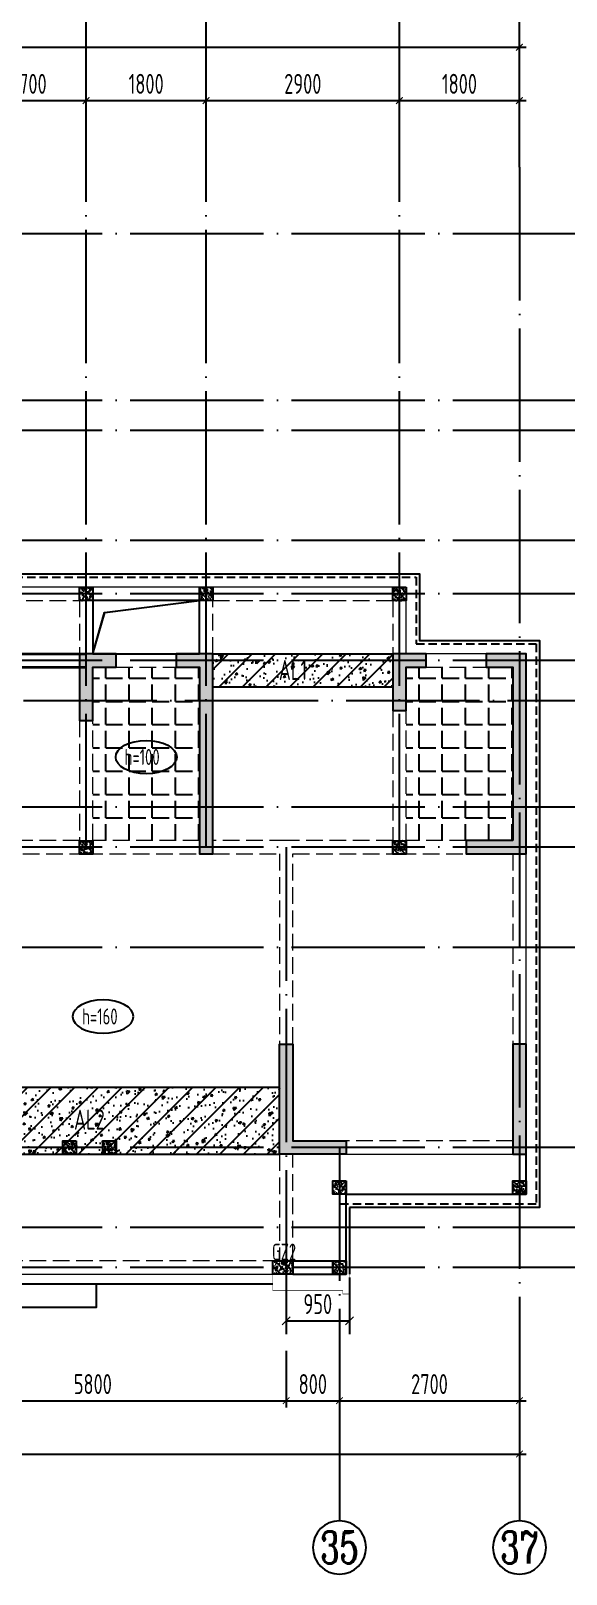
# Model space of a CAD drawing. Extents: x -655480 to 203344, y -294099 to 287156.
# Drawn here: x -149043 to -141014, y 121691 to 144836 of the extents above; entities that cross this region are included whole.
import ezdxf
from ezdxf.enums import TextEntityAlignment as Align

# ---------------------------------------------------------------- set-up
doc = ezdxf.new("R2010")
doc.units = 0
doc.header["$LTSCALE"] = 1000
for name, pattern in [('DASH', [0.35, 0.25, -0.1]), ('DASHED', [0.75, 0.5, -0.25]), ('DOTE', [2.42, 2, -0.2, 0.02, -0.2]), ('HIDDEN', [0.375, 0.25, -0.125])]:
    doc.linetypes.add(name, pattern=pattern)
doc.layers.get('0').update_dxf_attribs({"linetype": 'CONTINUOUS'})
doc.layers.get('DEFPOINTS').update_dxf_attribs({"linetype": 'CONTINUOUS'})
for name, color, linetype in [('A-AXIS', 1, 'CONTINUOUS'), ('A-DOTE', 10, 'DOTE'), ('AXIS_NUM', 7, 'CONTINUOUS'), ('BEAM', 4, 'DASHED'), ('BEAM_CON', 4, 'CONTINUOUS'), ('ROOF', 183, 'CONTINUOUS'), ('S-B板填充', 251, 'CONTINUOUS'), ('S-B板标注', 3, 'CONTINUOUS'), ('S-B板边线', 2, 'CONTINUOUS'), ('S-D洞口', 4, 'CONTINUOUS'), ('S-L主梁线', 4, 'DASH'), ('S-Q墙填充', 252, 'CONTINUOUS'), ('S-Q墙实线', 6, 'CONTINUOUS'), ('S-Q墙标注', 3, 'CONTINUOUS'), ('S-Y一般标注', 3, 'CONTINUOUS'), ('S-板正筋', 2, 'CONTINUOUS'), ('S-构造柱', 212, 'CONTINUOUS'), ('S-构造柱编号', 130, 'CONTINUOUS'), ('TEXT', 2, 'CONTINUOUS'), ('看线', 251, 'CONTINUOUS')]:
    doc.layers.add(name, color=color, linetype=linetype)
doc.layers.add('配箍校核', color=34, linetype='CONTINUOUS', plot=False)
doc.styles.add('TSSD_Axis', font='complex.shx', dxfattribs={"width": 0.7, "bigfont": 'hztxt.shx'})
doc.styles.add('TSSD_DIMENSION', font='Tssdeng.shx', dxfattribs={"width": 0.7, "bigfont": 'tssdchn.shx'})
doc.styles.add('TSSD_REIN', font='tssdeng.shx', dxfattribs={"width": 0.7, "height": 300, "bigfont": 'tssdchn.shx'})
doc.styles.add('结构文字', font='zstxt.shx', dxfattribs={"width": 0.7, "bigfont": 'zshz.shx'})
doc.dimstyles.new('STRUCK', dxfattribs={"dimtxt": 400, "dimasz": 121, "dimexe": 200, "dimexo": 150, "dimgap": 115, "dimtad": 1, "dimdec": 0, "dimdsep": 46, "dimtxsty": '结构文字', "dimblk": 'ARCHTICK', "dimcen": 400, "dimclrd": 3, "dimclre": 3, "dimclrt": 7, "dimadec": 0, "dimazin": 0, "dimtfac": 1, "dimtdec": 0, "dimtix": 1, "dimtmove": 2, "dimatfit": 3, "dimldrblk": '_DIMX', "dimfxl": 1, "dimtolj": 1, "dimtzin": 0, "dimarcsym": 0})
doc.dimstyles.new('TSSD_100_100', dxfattribs={"dimtxt": 300, "dimasz": 100, "dimexe": 100, "dimexo": 250, "dimgap": 100, "dimtad": 1, "dimdec": 0, "dimzin": 0, "dimdsep": 46, "dimtxsty": 'TSSD_DIMENSION', "dimblk": 'ARCHTICK', "dimcen": 0, "dimdle": 100, "dimclrt": 7, "dimadec": 0, "dimazin": 0, "dimtfac": 1, "dimtdec": 0, "dimtix": 1, "dimtmove": 2, "dimatfit": 3, "dimldrblk": 'ARCHTICK', "dimfxl": 1, "dimtolj": 1, "dimtzin": 0, "dimarcsym": 0})

# ---------------------------------------------------------------- blocks, each defined once
blk = doc.blocks.new('_ArchTick')
at = {"color": 0, "linetype": 'ByBlock', "const_width": 0.15}
blk.add_lwpolyline([(-0.5, -0.5), (0.5, 0.5)], dxfattribs=at)
blk = doc.blocks.new('*D94')
at = {"layer": 'DEFPOINTS', "color": 0, "transparency": 16777216}
for p in [(48100, 22100), (46400, 21100), (48100, 21100)]:
    blk.add_point(p, dxfattribs=at)
at = {"layer": 'S-Y一般标注', "color": 0, "lineweight": -2, "transparency": 16777216}
for p, q in [((46300, 22100), (48200, 22100)), ((46400, 21350), (46400, 22200)), ((48100, 21350), (48100, 22200))]:
    blk.add_line(p, q, dxfattribs=at)
at = {"layer": 'S-Y一般标注', "color": 0, "lineweight": -2, "transparency": 16777216, "xscale": 100, "yscale": 100, "zscale": 100, "rotation": 180}
blk.add_blockref('_ArchTick', (46400, 22100), dxfattribs=at)
at = {"layer": 'S-Y一般标注', "color": 0, "lineweight": -2, "transparency": 16777216, "xscale": 100, "yscale": 100, "zscale": 100}
blk.add_blockref('_ArchTick', (48100, 22100), dxfattribs=at)
at = {"layer": 'S-Y一般标注', "color": 7, "transparency": 16777216, "insert": (47250, 22350), "char_height": 300, "attachment_point": 5, "style": 'TSSD_DIMENSION'}
blk.add_mtext('\\A1;1700', dxfattribs=at)
blk = doc.blocks.new('*D95')
at = {"layer": 'DEFPOINTS', "color": 0, "transparency": 16777216}
for p in [(49900, 22100), (48100, 21100), (49900, 21100)]:
    blk.add_point(p, dxfattribs=at)
at = {"layer": 'S-Y一般标注', "color": 0, "lineweight": -2, "transparency": 16777216}
for p, q in [((48000, 22100), (50000, 22100)), ((48100, 21350), (48100, 22200)), ((49900, 21350), (49900, 22200))]:
    blk.add_line(p, q, dxfattribs=at)
at = {"layer": 'S-Y一般标注', "color": 0, "lineweight": -2, "transparency": 16777216, "xscale": 100, "yscale": 100, "zscale": 100, "rotation": 180}
blk.add_blockref('_ArchTick', (48100, 22100), dxfattribs=at)
at = {"layer": 'S-Y一般标注', "color": 0, "lineweight": -2, "transparency": 16777216, "xscale": 100, "yscale": 100, "zscale": 100}
blk.add_blockref('_ArchTick', (49900, 22100), dxfattribs=at)
at = {"layer": 'S-Y一般标注', "color": 7, "transparency": 16777216, "insert": (49000, 22350), "char_height": 300, "attachment_point": 5, "style": 'TSSD_DIMENSION'}
blk.add_mtext('\\A1;1800', dxfattribs=at)
blk = doc.blocks.new('*D96')
at = {"layer": 'DEFPOINTS', "color": 0, "transparency": 16777216}
for p in [(52800, 22100), (49900, 21100), (52800, 21100)]:
    blk.add_point(p, dxfattribs=at)
at = {"layer": 'S-Y一般标注', "color": 0, "lineweight": -2, "transparency": 16777216}
for p, q in [((49800, 22100), (52900, 22100)), ((49900, 21350), (49900, 22200)), ((52800, 21350), (52800, 22200))]:
    blk.add_line(p, q, dxfattribs=at)
at = {"layer": 'S-Y一般标注', "color": 0, "lineweight": -2, "transparency": 16777216, "xscale": 100, "yscale": 100, "zscale": 100, "rotation": 180}
blk.add_blockref('_ArchTick', (49900, 22100), dxfattribs=at)
at = {"layer": 'S-Y一般标注', "color": 0, "lineweight": -2, "transparency": 16777216, "xscale": 100, "yscale": 100, "zscale": 100}
blk.add_blockref('_ArchTick', (52800, 22100), dxfattribs=at)
at = {"layer": 'S-Y一般标注', "color": 7, "transparency": 16777216, "insert": (51350, 22350), "char_height": 300, "attachment_point": 5, "style": 'TSSD_DIMENSION'}
blk.add_mtext('\\A1;2900', dxfattribs=at)
blk = doc.blocks.new('*D97')
at = {"layer": 'DEFPOINTS', "color": 0, "transparency": 16777216}
for p in [(54600, 22100), (52800, 21100), (54600, 21100)]:
    blk.add_point(p, dxfattribs=at)
at = {"layer": 'S-Y一般标注', "color": 0, "lineweight": -2, "transparency": 16777216}
for p, q in [((52700, 22100), (54700, 22100)), ((52800, 21350), (52800, 22200)), ((54600, 21350), (54600, 22200))]:
    blk.add_line(p, q, dxfattribs=at)
at = {"layer": 'S-Y一般标注', "color": 0, "lineweight": -2, "transparency": 16777216, "xscale": 100, "yscale": 100, "zscale": 100, "rotation": 180}
blk.add_blockref('_ArchTick', (52800, 22100), dxfattribs=at)
at = {"layer": 'S-Y一般标注', "color": 0, "lineweight": -2, "transparency": 16777216, "xscale": 100, "yscale": 100, "zscale": 100}
blk.add_blockref('_ArchTick', (54600, 22100), dxfattribs=at)
at = {"layer": 'S-Y一般标注', "color": 7, "transparency": 16777216, "insert": (53700, 22350), "char_height": 300, "attachment_point": 5, "style": 'TSSD_DIMENSION'}
blk.add_mtext('\\A1;1800', dxfattribs=at)
blk = doc.blocks.new('*D98')
at = {"layer": 'DEFPOINTS', "color": 0, "transparency": 16777216}
for p in [(54600, 22900), (4600, 21100), (54600, 21100)]:
    blk.add_point(p, dxfattribs=at)
at = {"layer": 'S-Y一般标注', "color": 0, "lineweight": -2, "transparency": 16777216}
for p, q in [((4600, 21350), (4600, 23000)), ((54600, 21350), (54600, 23000)), ((4500, 22900), (54700, 22900))]:
    blk.add_line(p, q, dxfattribs=at)
at = {"layer": 'S-Y一般标注', "color": 0, "lineweight": -2, "transparency": 16777216, "xscale": 100, "yscale": 100, "zscale": 100, "rotation": 180}
blk.add_blockref('_ArchTick', (4600, 22900), dxfattribs=at)
at = {"layer": 'S-Y一般标注', "color": 0, "lineweight": -2, "transparency": 16777216, "xscale": 100, "yscale": 100, "zscale": 100}
blk.add_blockref('_ArchTick', (54600, 22900), dxfattribs=at)
at = {"layer": 'S-Y一般标注', "color": 7, "transparency": 16777216, "insert": (29600, 23150), "char_height": 300, "attachment_point": 5, "style": 'TSSD_DIMENSION'}
blk.add_mtext('\\A1;50000', dxfattribs=at)
blk = doc.blocks.new('*D124')
at = {"layer": 'DEFPOINTS', "color": 0, "transparency": 16777216}
for p in [(45300, 3600), (51100, 3600), (51100, 2600)]:
    blk.add_point(p, dxfattribs=at)
at = {"layer": 'S-Y一般标注', "color": 0, "lineweight": -2, "transparency": 16777216}
for p, q in [((45300, 3350), (45300, 2500)), ((51100, 3350), (51100, 2500)), ((45200, 2600), (51200, 2600))]:
    blk.add_line(p, q, dxfattribs=at)
at = {"layer": 'S-Y一般标注', "color": 0, "lineweight": -2, "transparency": 16777216, "xscale": 100, "yscale": 100, "zscale": 100, "rotation": 180}
blk.add_blockref('_ArchTick', (45300, 2600), dxfattribs=at)
at = {"layer": 'S-Y一般标注', "color": 0, "lineweight": -2, "transparency": 16777216, "xscale": 100, "yscale": 100, "zscale": 100}
blk.add_blockref('_ArchTick', (51100, 2600), dxfattribs=at)
at = {"layer": 'S-Y一般标注', "color": 7, "transparency": 16777216, "insert": (48200, 2850), "char_height": 300, "attachment_point": 5, "style": 'TSSD_DIMENSION'}
blk.add_mtext('\\A1;5800', dxfattribs=at)
blk = doc.blocks.new('ts_axno')
at = {"color": 0, "linetype": 'ByBlock', "lineweight": -2}
blk.add_circle((0, 0), 0.5, dxfattribs=at)
at = {"color": 0, "linetype": 'ByBlock', "lineweight": -2, "style": 'TSSD_Axis', "width": 0.7}
blk.add_attdef('A', text='', height=0.6, dxfattribs=at).set_placement((0, 0), align=Align.MIDDLE_CENTER)
blk = doc.blocks.new('*D125')
at = {"layer": 'DEFPOINTS', "color": 0, "transparency": 16777216}
for p in [(51100, 3600), (51900, 3600), (51900, 2600)]:
    blk.add_point(p, dxfattribs=at)
at = {"layer": 'S-Y一般标注', "color": 0, "lineweight": -2, "transparency": 16777216}
for p, q in [((51100, 3350), (51100, 2500)), ((51900, 3350), (51900, 2500)), ((51000, 2600), (52000, 2600))]:
    blk.add_line(p, q, dxfattribs=at)
at = {"layer": 'S-Y一般标注', "color": 0, "lineweight": -2, "transparency": 16777216, "xscale": 100, "yscale": 100, "zscale": 100, "rotation": 180}
blk.add_blockref('_ArchTick', (51100, 2600), dxfattribs=at)
at = {"layer": 'S-Y一般标注', "color": 0, "lineweight": -2, "transparency": 16777216, "xscale": 100, "yscale": 100, "zscale": 100}
blk.add_blockref('_ArchTick', (51900, 2600), dxfattribs=at)
at = {"layer": 'S-Y一般标注', "color": 7, "transparency": 16777216, "insert": (51500, 2850), "char_height": 300, "attachment_point": 5, "style": 'TSSD_DIMENSION'}
blk.add_mtext('\\A1;800', dxfattribs=at)
blk = doc.blocks.new('*D126')
at = {"layer": 'DEFPOINTS', "color": 0, "transparency": 16777216}
for p in [(51900, 3600), (54600, 3600), (54600, 2600)]:
    blk.add_point(p, dxfattribs=at)
at = {"layer": 'S-Y一般标注', "color": 0, "lineweight": -2, "transparency": 16777216}
for p, q in [((51900, 3350), (51900, 2500)), ((54600, 3350), (54600, 2500)), ((51800, 2600), (54700, 2600))]:
    blk.add_line(p, q, dxfattribs=at)
at = {"layer": 'S-Y一般标注', "color": 0, "lineweight": -2, "transparency": 16777216, "xscale": 100, "yscale": 100, "zscale": 100, "rotation": 180}
blk.add_blockref('_ArchTick', (51900, 2600), dxfattribs=at)
at = {"layer": 'S-Y一般标注', "color": 0, "lineweight": -2, "transparency": 16777216, "xscale": 100, "yscale": 100, "zscale": 100}
blk.add_blockref('_ArchTick', (54600, 2600), dxfattribs=at)
at = {"layer": 'S-Y一般标注', "color": 7, "transparency": 16777216, "insert": (53250, 2850), "char_height": 300, "attachment_point": 5, "style": 'TSSD_DIMENSION'}
blk.add_mtext('\\A1;2700', dxfattribs=at)
blk = doc.blocks.new('*D127')
at = {"layer": 'DEFPOINTS', "color": 0, "transparency": 16777216}
for p in [(4600, 3600), (54600, 3600), (54600, 1800)]:
    blk.add_point(p, dxfattribs=at)
at = {"layer": 'S-Y一般标注', "color": 0, "lineweight": -2, "transparency": 16777216}
for p, q in [((4600, 3350), (4600, 1700)), ((54600, 3350), (54600, 1700)), ((4500, 1800), (54700, 1800))]:
    blk.add_line(p, q, dxfattribs=at)
at = {"layer": 'S-Y一般标注', "color": 0, "lineweight": -2, "transparency": 16777216, "xscale": 100, "yscale": 100, "zscale": 100, "rotation": 180}
blk.add_blockref('_ArchTick', (4600, 1800), dxfattribs=at)
at = {"layer": 'S-Y一般标注', "color": 0, "lineweight": -2, "transparency": 16777216, "xscale": 100, "yscale": 100, "zscale": 100}
blk.add_blockref('_ArchTick', (54600, 1800), dxfattribs=at)
at = {"layer": 'S-Y一般标注', "color": 7, "transparency": 16777216, "insert": (29600, 2050), "char_height": 300, "attachment_point": 5, "style": 'TSSD_DIMENSION'}
blk.add_mtext('\\A1;50000', dxfattribs=at)
blk = doc.blocks.new('20210729.03492876')
at = {"color": 30, "const_width": 8}
blk.add_lwpolyline([(47750, 500), (47750, 200), (47650, 200), (47650, 250), (46600, 250), (46600, 500)], dxfattribs=at)
at = {"layer": '看线', "color": 201, "linetype": 'HIDDEN', "ltscale": 0.5}
blk.add_lwpolyline([(40250, 13200), (40250, 11750), (42350, 11750), (42350, 10950), (48750, 10950), (48750, 9950), (50550, 9950), (50550, 1550), (47600, 1550)], dxfattribs=at)
at = {"layer": '看线', "color": 201}
blk.add_lwpolyline([(40300, 13200), (40300, 11800), (42400, 11800), (42400, 11000), (48800, 11000), (48800, 10000), (50600, 10000), (50600, 1500), (47750, 1500)], dxfattribs=at)
at = {"layer": '看线', "color": 202, "ltscale": 0.5}
for points in [[(47750, 1500), (47750, 500)], [(43950, 350), (43950, 0), (41950, 0), (41950, 350)], [(46600, 350), (41950, 350)]]:
    blk.add_lwpolyline(points, dxfattribs=at)
blk = doc.blocks.new('20210729.04150611')
at = {"layer": 'S-B板边线'}
blk.add_lwpolyline([(15045, -31892), (15045, -31893), (15845, -31893), (15845, -30693), (18545, -30693), (18545, -30093)], dxfattribs=at)
blk = doc.blocks.new('20210807.15313138')
at = {"layer": 'S-Q墙填充'}
h = blk.add_hatch(color=252, dxfattribs=at)
h.dxf.hatch_style = 1
h.paths.add_polyline_path([(104416, 66140), (104416, 65140), (104616, 65140), (104616, 65940), (104966, 65940), (104966, 66140)])
h = blk.add_hatch(color=252, dxfattribs=at)
h.dxf.hatch_style = 1
h.paths.add_polyline_path([(106416, 66140), (105866, 66140), (105866, 65940), (106216, 65940), (106216, 63140), (106416, 63140)])
h = blk.add_hatch(color=252, dxfattribs=at)
h.dxf.hatch_style = 1
h.paths.add_polyline_path([(109116, 66140), (109116, 65290), (109316, 65290), (109316, 65940), (109616, 65940), (109616, 66140)])
h = blk.add_hatch(color=252, dxfattribs=at)
h.dxf.hatch_style = 1
h.paths.add_polyline_path([(110916, 63340), (110216, 63340), (110216, 63140), (111116, 63140), (111116, 66140), (110516, 66140), (110516, 65940), (110916, 65940)])
h = blk.add_hatch(color=252, dxfattribs=at)
h.dxf.hatch_style = 1
h.paths.add_polyline_path([(107416, 60290), (107616, 60290), (107616, 58840), (108316, 58840), (108416, 58840), (108416, 58640), (108316, 58640), (107416, 58640)])
h = blk.add_hatch(color=252, dxfattribs=at)
h.dxf.hatch_style = 1
h.paths.add_polyline_path([(111116, 58640), (111116, 60290), (110916, 60290), (110916, 58640)])
at = {"layer": 'BEAM_CON'}
for p, q in [((107616, 57040), (108416, 57040)), ((108416, 57040), (108416, 56840)), ((107616, 56840), (108416, 56840))]:
    blk.add_line(p, q, dxfattribs=at)
at = {"layer": 'S-D洞口', "color": 5}
blk.add_lwpolyline([(104616, 66140), (106216, 66140), (106216, 66940), (104616, 66940), (104616, 66140), (104793, 66762), (106216, 66940)], dxfattribs=at)
at = {"layer": 'S-L主梁线', "linetype": 'ByBlock', "lineweight": 18}
for p, q in [((104516, 67140), (102916, 67140)), ((106316, 67140), (104516, 67140)), ((109316, 67140), (106316, 67140)), ((109316, 66140), (109316, 67140)), ((104616, 66940), (106216, 66940)), ((104616, 66140), (104616, 66940)), ((106216, 66940), (106216, 66140)), ((105866, 66140), (104966, 66140)), ((110516, 66140), (109616, 66140)), ((111116, 60290), (111116, 63140)), ((108416, 58640), (110916, 58640)), ((101616, 56840), (107616, 56840))]:
    blk.add_line(p, q, dxfattribs=at)
at = {"layer": 'S-L主梁线', "linetype": 'DASH', "lineweight": 18}
for p, q in [((102916, 66940), (104416, 66940)), ((104416, 66940), (104416, 66140)), ((106416, 66940), (109116, 66940)), ((106416, 66140), (106416, 66940)), ((109116, 66940), (109116, 66140)), ((104966, 65940), (105866, 65940)), ((109616, 65940), (110516, 65940)), ((109116, 65290), (109116, 63340)), ((109316, 63340), (109316, 65290)), ((104416, 65140), (104416, 63340)), ((104616, 63340), (104616, 65140)), ((104416, 63340), (101816, 63340)), ((106216, 63340), (104616, 63340)), ((107516, 63340), (106416, 63340)), ((109116, 63340), (107516, 63340)), ((110216, 63340), (109316, 63340)), ((101816, 63140), (104516, 63140)), ((104516, 63140), (106216, 63140)), ((106416, 63140), (107416, 63140)), ((107416, 63140), (107416, 60290)), ((107616, 63140), (109216, 63140)), ((107616, 60290), (107616, 63140)), ((109216, 63140), (110216, 63140)), ((110916, 63140), (110916, 60290)), ((110916, 58840), (108416, 58840)), ((107416, 58640), (107416, 57040)), ((107616, 57040), (107616, 58640)), ((107416, 57040), (101816, 57040))]:
    blk.add_line(p, q, dxfattribs=at)
at = {"layer": 'S-Q墙实线'}
for points in [[(104416, 66140), (104416, 65140), (104616, 65140), (104616, 65940), (104966, 65940), (104966, 66140)], [(106416, 66140), (105866, 66140), (105866, 65940), (106216, 65940), (106216, 63140), (106416, 63140)], [(109116, 66140), (109116, 65290), (109316, 65290), (109316, 65940), (109616, 65940), (109616, 66140)], [(110916, 63340), (110216, 63340), (110216, 63140), (111116, 63140), (111116, 66140), (110516, 66140), (110516, 65940), (110916, 65940)], [(111116, 58640), (111116, 60290), (110916, 60290), (110916, 58640)]]:
    blk.add_lwpolyline(points, close=True, dxfattribs=at)
blk.add_lwpolyline([(108316, 58840), (108416, 58840), (108416, 58640), (108316, 58640), (107416, 58640), (107416, 60290), (107616, 60290), (107616, 58840), (108316, 58840)], dxfattribs=at)
blk = doc.blocks.new('20210730.02141516')
at = {"layer": 'S-构造柱'}
h = blk.add_hatch(dxfattribs=at)
h.set_pattern_fill('ARMORED', color=256, scale=15, angle=-90, style=0)
h.set_pattern_definition([(320, (-154189.41, 3278673.45), (-9.4128202, -107.5890274), [11.25, -123.75]), (265, (-154189.41, 3278673.45), (112.82882, 20.8127), [9, -99]), (10.4514, (-154190.19, 3278664.49), (103.4159313, -86.7764073), [9.5610285, -105.1713168]), (316.1842, (-154159.41, 3278673.45), (-24.827852, -160.0861573), [16.875, -185.625]), (6.6356, (-154161.48, 3278660.11), (146.117681, -140.199406), [14.341543, -157.75695]), (261.1842, (-154159.41, 3278673.45), (146.11779, -140.199292), [13.5, -148.5]), (291, (-154166.91, 3278658.45), (-60.3928336, -89.5360578), [11.25, -123.75]), (236, (-154166.91, 3278658.45), (108.7725068, -36.4972998), [9, -99]), (341.4514, (-154171.94, 3278650.99), (48.3795745, -126.0333943), [9.5610285, -105.1713168]), (307.5, (-154189.41, 3278673.454), (49.93407807, -1.8239783), [0, -97.8, 0, -100.5, 0, -99.375]), (277.5, (-154189.41, 3278673.454), (59.1617568, -39.4604306), [0, -57.3, 0, -95.55, 0, -37.875]), (237.5, (-154189.41, 3278706.904), (-3.38323076, -80.07336543), [0, -37.5, 0, -117, 0, -155.25]), (227.5, (-154189.41, 3278721.904), (15.0157473, -87.4779254), [0, -48.75, 0, -77.7, 0, -110.25]), (315, (-154189.41, 3278673.454), (53.0330086, 53.0330086), [])])
h.paths.add_polyline_path([(200, 200), (200, 0), (0, 0), (0, 200)])
blk.add_lwpolyline([(200, 200), (200, 0), (0, 0), (0, 200)], close=True, dxfattribs=at)
blk = doc.blocks.new('20210809.18224761')
at = {"layer": 'S-构造柱'}
h = blk.add_hatch(dxfattribs=at)
h.set_pattern_fill('ARMORED', color=256, scale=15, angle=-90, style=0)
h.set_pattern_definition([(320, (-154189.41, 3278673.45), (-9.4128202, -107.5890274), [11.25, -123.75]), (265, (-154189.41, 3278673.45), (112.82882, 20.8127), [9, -99]), (10.4514, (-154190.19, 3278664.49), (103.4159313, -86.7764073), [9.5610285, -105.1713168]), (316.1842, (-154159.41, 3278673.45), (-24.827852, -160.0861573), [16.875, -185.625]), (6.6356, (-154161.48, 3278660.11), (146.117681, -140.199406), [14.341543, -157.75695]), (261.1842, (-154159.41, 3278673.45), (146.11779, -140.199292), [13.5, -148.5]), (291, (-154166.91, 3278658.45), (-60.3928336, -89.5360578), [11.25, -123.75]), (236, (-154166.91, 3278658.45), (108.7725068, -36.4972998), [9, -99]), (341.4514, (-154171.94, 3278650.99), (48.3795745, -126.0333943), [9.5610285, -105.1713168]), (307.5, (-154189.41, 3278673.454), (49.93407807, -1.8239783), [0, -97.8, 0, -100.5, 0, -99.375]), (277.5, (-154189.41, 3278673.454), (59.1617568, -39.4604306), [0, -57.3, 0, -95.55, 0, -37.875]), (237.5, (-154189.41, 3278706.904), (-3.38323076, -80.07336543), [0, -37.5, 0, -117, 0, -155.25]), (227.5, (-154189.41, 3278721.904), (15.0157473, -87.4779254), [0, -48.75, 0, -77.7, 0, -110.25]), (315, (-154189.41, 3278673.454), (53.0330086, 53.0330086), [])])
h.paths.add_polyline_path([(300, 200), (300, 0), (0, 0), (0, 200)])
blk.add_lwpolyline([(300, 200), (300, 0), (0, 0), (0, 200)], close=True, dxfattribs=at)
blk = doc.blocks.new('20210809.18235135')
at = {"layer": '配箍校核'}
blk.add_blockref('20210809.18224761', (12, 0), dxfattribs=at)
at = {"layer": 'S-构造柱编号', "color": 2, "linetype": 'ByBlock', "style": 'TSSD_REIN', "width": 0.65}
blk.add_text('GZ2', height=250, dxfattribs=at).set_placement((0, 206, 0))
blk = doc.blocks.new('20210809.18285270')
at = {"layer": 'ROOF', "rotation": 359.9999999538236}
for p in [(43500, 10100), (45300, 10100), (48200, 10100), (43500, 6300), (48200, 6300), (47300, 1200), (50000, 1200), (47300, 0)]:
    blk.add_blockref('20210730.02141516', p, dxfattribs=at)
at = {"layer": 'ROOF'}
for p in [(43250, 1800), (43850, 1800)]:
    blk.add_blockref('20210730.02141516', p, dxfattribs=at)
at = {"layer": '配箍校核'}
blk.add_blockref('20210809.18235135', (46388, 0), dxfattribs=at)
blk = doc.blocks.new('*D1346')
at = {"layer": 'DEFPOINTS', "color": 0, "transparency": 16777216}
for p in [(-145214, 126291), (-144264, 126292), (-144264, 125491)]:
    blk.add_point(p, dxfattribs=at)
at = {"layer": 'S-Q墙标注', "color": 3, "lineweight": -2, "transparency": 16777216}
for p, q in [((-145214, 126141), (-145214, 125291)), ((-144264, 126142), (-144264, 125291)), ((-145214, 125491), (-144264, 125491))]:
    blk.add_line(p, q, dxfattribs=at)
at = {"layer": 'S-Q墙标注', "color": 3, "lineweight": -2, "transparency": 16777216, "xscale": 121, "yscale": 121, "zscale": 121, "rotation": 180}
blk.add_blockref('_ArchTick', (-145214, 125491), dxfattribs=at)
at = {"layer": 'S-Q墙标注', "color": 3, "lineweight": -2, "transparency": 16777216, "xscale": 121, "yscale": 121, "zscale": 121}
blk.add_blockref('_ArchTick', (-144264, 125491), dxfattribs=at)
at = {"layer": 'S-Q墙标注', "color": 7, "transparency": 16777216, "insert": (-144739, 125741), "char_height": 300, "attachment_point": 5, "style": 'TSSD_REIN'}
blk.add_mtext('\\A1;950', dxfattribs=at)
blk = doc.blocks.new('_DIMX')
blk.add_line((-150, 0), (150, 0))
at = {"const_width": 50}
blk.add_lwpolyline([(-70, -70), (70, 70)], dxfattribs=at)
blk = doc.blocks.new('20210726.16350016')
at = {"layer": 'A-AXIS'}
for p, q in [((48100, 21100), (48100, 23900)), ((49900, 21100), (49900, 23900)), ((52800, 21100), (52800, 23900)), ((54600, 21100), (54600, 23900)), ((51900, 3600), (51900, 800)), ((54600, 3600), (54600, 800))]:
    blk.add_line(p, q, dxfattribs=at)
at = {"layer": 'A-DOTE'}
for p, q in [((48100, 10900), (48100, 21100)), ((49900, 10900), (49900, 21100)), ((52800, 10900), (52800, 21100)), ((54600, 21100), (54600, 3600)), ((55600, 20100), (3600, 20100)), ((55600, 17600), (3600, 17600)), ((55600, 17150), (3600, 17150)), ((55600, 15500), (3600, 15500)), ((55600, 14700), (3600, 14700)), ((55600, 13700), (3600, 13700)), ((3600, 13100.3), (55600, 13100.3)), ((55600, 11500), (3600, 11500)), ((55600, 10900), (3600, 10900)), ((51100, 10900), (51100, 3600)), ((55600, 9400), (3600, 9400)), ((55600, 6400), (3600, 6400)), ((51900, 6400), (51900, 3600)), ((55600, 5200), (3600, 5200)), ((55600, 4600), (3600, 4600))]:
    blk.add_line(p, q, dxfattribs=at)
at = {"layer": 'A-AXIS'}
ref = blk.add_blockref('ts_axno', (51900, 400), dxfattribs=dict(at, xscale=-800, yscale=800, zscale=800, rotation=180))
ref.add_attrib('22', '35', dxfattribs={"layer": 'AXIS_NUM', "height": 480, "style": 'TSSD_Axis', "width": 0.7}).set_placement((51900, 400), align=Align.MIDDLE_CENTER)
ref = blk.add_blockref('ts_axno', (54600, 400), dxfattribs=dict(at, xscale=-800, yscale=800, zscale=800, rotation=180))
ref.add_attrib('23', '37', dxfattribs={"layer": 'AXIS_NUM', "height": 480, "style": 'TSSD_Axis', "width": 0.7}).set_placement((54600, 400), align=Align.MIDDLE_CENTER)
at = {"layer": 'S-Y一般标注'}
for base, p1, p2, picture, middle in [((54600, 22900), (4600, 21100), (54600, 21100), '*D98', (29600, 23150)), ((48100, 22100), (46400, 21100), (48100, 21100), '*D94', (47250, 22350)), ((49900, 22100), (48100, 21100), (49900, 21100), '*D95', (49000, 22350)), ((52800, 22100), (49900, 21100), (52800, 21100), '*D96', (51350, 22350)), ((54600, 22100), (52800, 21100), (54600, 21100), '*D97', (53700, 22350)), ((54600, 1800), (4600, 3600), (54600, 3600), '*D127', (29600, 2050)), ((51100, 2600), (45300, 3600), (51100, 3600), '*D124', (48200, 2850)), ((51900, 2600), (51100, 3600), (51900, 3600), '*D125', (51500, 2850)), ((54600, 2600), (51900, 3600), (54600, 3600), '*D126', (53250, 2850))]:
    dim = blk.add_linear_dim(base=base, p1=p1, p2=p2, dimstyle='TSSD_100_100', dxfattribs=at)
    dim.commit()
    dim.dimension.update_dxf_attribs({"geometry": picture, "text_midpoint": middle})

msp = doc.modelspace()

# ---------------------------------------------------------------- hatches: boundary and pattern name
at = {"layer": 'BEAM', "linetype": 'ByBlock'}
h = msp.add_hatch(dxfattribs=at)
h.set_pattern_fill('ARMORED', color=252, scale=50, angle=180, style=0)
h.set_pattern_definition([(230, (-364084.8, 2049412.76), (-358.63009, 31.376067), [37.5, -412.5]), (175, (-364084.8, 2049412.76), (69.37567, -376.09607), [30, -330]), (280.4514, (-364114.67, 2049415.38), (-289.25469, -344.71977), [31.870095, -350.571056]), (226.1842, (-364084.8, 2049312.76), (-533.62052, 82.75951), [56.25, -618.75]), (276.6356, (-364129.26, 2049319.66), (-467.33135, -487.05894), [47.80514, -525.8565]), (171.1842, (-364084.8, 2049312.76), (-467.33097, -487.0593), [45, -495]), (201, (-364134.8, 2049337.76), (-298.453526, 201.309445), [37.5, -412.5]), (146, (-364134.8, 2049337.76), (-121.657666, -362.57502), [30, -330]), (251.4514, (-364159.66, 2049354.54), (-420.111314, -161.26525), [31.870095, -350.571056]), (217.5, (-364084.79, 2049412.76), (-6.079928, -166.446927), [0, -326, 0, -335, 0, -331.25]), (187.5, (-364084.79, 2049412.76), (-131.534769, -197.205856), [0, -191, 0, -318.5, 0, -126.25]), (147.5, (-363973.29, 2049412.76), (-266.911218, 11.277436), [0, -125, 0, -390, 0, -517.5]), (137.5, (-363923.3, 2049412.76), (-291.593085, -50.05249), [0, -162.5, 0, -259, 0, -367.5]), (225, (-364084.8, 2049412.76), (176.776695, -176.776695), [])])
h.paths.add_polyline_path([(-143613.66, 134991.46), (-146313.66, 134991.46), (-146313.66, 135491.46), (-143613.66, 135491.46)])
h = msp.add_hatch(dxfattribs=at)
h.set_pattern_fill('ARMORED', color=252, scale=50, angle=180, style=0)
h.set_pattern_definition([(230, (-405784.77, 2042412.73), (-358.63009, 31.376067), [37.5, -412.5]), (175, (-405784.77, 2042412.73), (69.37567, -376.09607), [30, -330]), (280.4514, (-405814.65, 2042415.35), (-289.25469, -344.71977), [31.870095, -350.571056]), (226.1842, (-405784.77, 2042312.73), (-533.62052, 82.75951), [56.25, -618.75]), (276.6356, (-405829.24, 2042319.63), (-467.33135, -487.05894), [47.80514, -525.8565]), (171.1842, (-405784.77, 2042312.73), (-467.33097, -487.0593), [45, -495]), (201, (-405834.77, 2042337.73), (-298.453526, 201.309445), [37.5, -412.5]), (146, (-405834.77, 2042337.73), (-121.657666, -362.57502), [30, -330]), (251.4514, (-405859.64, 2042354.5), (-420.111314, -161.26525), [31.870095, -350.571056]), (217.5, (-405784.77, 2042412.73), (-6.079928, -166.446927), [0, -326, 0, -335, 0, -331.25]), (187.5, (-405784.77, 2042412.73), (-131.534769, -197.205856), [0, -191, 0, -318.5, 0, -126.25]), (147.5, (-405673.27, 2042412.73), (-266.911218, 11.277436), [0, -125, 0, -390, 0, -517.5]), (137.5, (-405623.27, 2042412.73), (-291.593085, -50.05249), [0, -162.5, 0, -259, 0, -367.5]), (225, (-405784.77, 2042412.73), (176.776695, -176.776695), [])])
h.paths.add_polyline_path([(-150913.66, 127991.43), (-145313.66, 127991.43), (-145313.66, 128991.43), (-150913.66, 128991.43)])
at = {"layer": 'S-B板填充'}
h = msp.add_hatch(dxfattribs=at)
h.set_pattern_fill('ANGLE', color=252, scale=50, style=0)
h.set_pattern_definition([(0, (-50479.7, -12952.44), (0, 349.25), [254, -95.25]), (90, (-50479.7, -12952.44), (-349.25, 2e-14), [254, -95.25])])
h.paths.add_polyline_path([(-148113.65, 135291.43), (-146513.64, 135291.43), (-146513.64, 132691.43), (-148113.65, 132691.43)])
h = msp.add_hatch(dxfattribs=at)
h.set_pattern_fill('ANGLE', color=252, scale=50, style=0)
h.set_pattern_definition([(0, (-45779.7, -12952.44), (0, 349.25), [254, -95.25]), (90, (-45779.7, -12952.44), (-349.25, 2e-14), [254, -95.25])])
h.paths.add_polyline_path([(-143413.66, 135291.43), (-141813.64, 135291.43), (-141813.64, 132691.43), (-143413.66, 132691.43)])

# ---------------------------------------------------------------- linework, layer by layer
at = {"layer": 'BEAM', "linetype": 'ByBlock'}
for points in [[(-143613.66, 134991.46), (-146313.66, 134991.46), (-146313.66, 135491.46), (-143613.66, 135491.46)], [(-150913.66, 127991.43), (-145313.66, 127991.43), (-145313.66, 128991.43), (-150913.66, 128991.43)]]:
    msp.add_lwpolyline(points, close=True, dxfattribs=at)
at = {"layer": 'S-B板标注'}
msp.add_ellipse((-147313.22, 133944.51), major_axis=(-457.33, 0), ratio=0.54724159, dxfattribs=at)
at = {"layer": 'S-B板标注', "extrusion": (0, 0, -1)}
msp.add_ellipse((-147959.81, 130053.26), major_axis=(457.33, -0.02), ratio=0.54724159, dxfattribs=at)
at = {"layer": 'S-D洞口', "color": 5}
msp.add_lwpolyline([(-148113.66, 135491.43), (-146513.63, 135491.43), (-146513.63, 136291.43), (-148113.66, 136291.43), (-148113.66, 135491.43), (-147935.88, 136113.65), (-146513.63, 136291.43)], dxfattribs=at)
at = {"layer": 'S-板正筋', "color": 5, "linetype": 'DASH', "const_width": 42.86}
for points in [[(-152813.67, 135491.43), (-148213.65, 135491.43)], [(-152813.67, 135291.43), (-148213.65, 135291.43)]]:
    msp.add_lwpolyline(points, dxfattribs=at)

# ---------------------------------------------------------------- block references
msp.add_blockref('20210729.03492876', (-192013.65, 125691.43))
at = {"layer": 'A-DOTE'}
msp.add_blockref('20210726.16350016', (-196313.65, 121691.38), dxfattribs=at)
at = {"layer": 'S-B板边线'}
msp.add_blockref('20210729.04150611', (-160158.29, 158083.97), dxfattribs=at)
at = {"layer": 'S-Q墙填充'}
msp.add_blockref('20210807.15313138', (-252729.29, 69351.89), dxfattribs=at)
at = {"layer": '配箍校核'}
msp.add_blockref('20210809.18285270', (-191813.66, 126191.27), dxfattribs=at)

# ---------------------------------------------------------------- texts
at = {"layer": 'S-B板标注', "color": 7, "style": 'TSSD_REIN', "width": 0.7}
msp.add_text('h=100', height=240, dxfattribs=at).set_placement((-147637.91, 133826.37))
msp.add_text('h=160', height=240, rotation=359.997282, dxfattribs=at).set_placement((-148274.82, 129935.13))
at = {"layer": 'TEXT', "color": 1, "style": 'TSSD_REIN', "width": 0.7}
for s, p in [('AL1', (-144898.99, 135100.85, 0)), ('AL2', (-147935.05, 128357.55, 0))]:
    msp.add_text(s, height=300, dxfattribs=at).set_placement(p, align=Align.RIGHT)

# ---------------------------------------------------------------- dimensions: what is measured, and where the dimension line sits
at = {"layer": 'S-Q墙标注'}
dim = msp.add_linear_dim(base=(-144263.65, 125491.43), p1=(-145213.65, 126291.43), p2=(-144263.65, 126291.51), dimstyle='STRUCK', override={"dimtxt": 300, "dimgap": 100, "dimtxsty": 'TSSD_REIN'}, dxfattribs=at)
dim.commit()
dim.dimension.update_dxf_attribs({"geometry": '*D1346', "text_midpoint": (-144738.65, 125741.43)})

doc.saveas('drawing.dxf')
